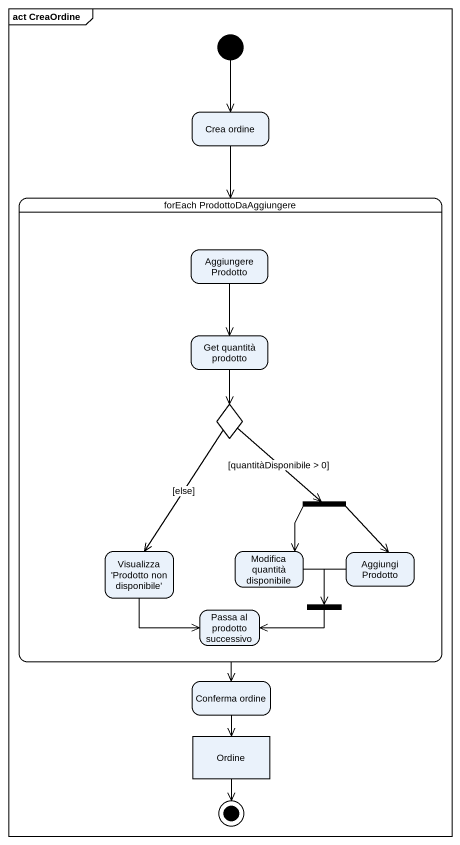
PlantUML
@startuml
mainframe act CreaOrdine
hide empty description
state "Crea ordine" as Crea_ordine
state "forEach ProdottoDaAggiungere" as forEach_ProdottoDaAggiungere {
  state "Aggiungere Prodotto" as Aggiungere_Prodotto
  state "Get quantità prodotto" as Get_quantità_prodotto
  state choice1 <<choice>>
  state fork1 <<fork>>
  state "Visualizza 'Prodotto non disponibile'" as Visualizza_Prodotto_non
  state "Modifica quantità disponibile" as Modifica_quantità
  state "Aggiungi Prodotto" as Aggiungi_Prodotto
  state "Passa al prodotto successivo" as Passa_al_prodotto_successivo
  state fork2 <<join>>
}
state "Conferma ordine" as Conferma_ordine
state Ordine <<object>>
[*] --> Crea_ordine
Crea_ordine --> forEach_ProdottoDaAggiungere
forEach_ProdottoDaAggiungere --> Conferma_ordine
Aggiungere_Prodotto --> Get_quantità_prodotto
Get_quantità_prodotto --> choice1
choice1 --> fork1 : [quantitàDisponibile > 0]
choice1 --> Visualizza_Prodotto_non : [else]
fork1 --> Modifica_quantità
fork1 --> Aggiungi_Prodotto
Visualizza_Prodotto_non -right-> Passa_al_prodotto_successivo
Modifica_quantità --> fork2
Aggiungi_Prodotto --> fork2
fork2 -left-> Passa_al_prodotto_successivo
Conferma_ordine --> Ordine
Ordine --> [*]
@enduml
